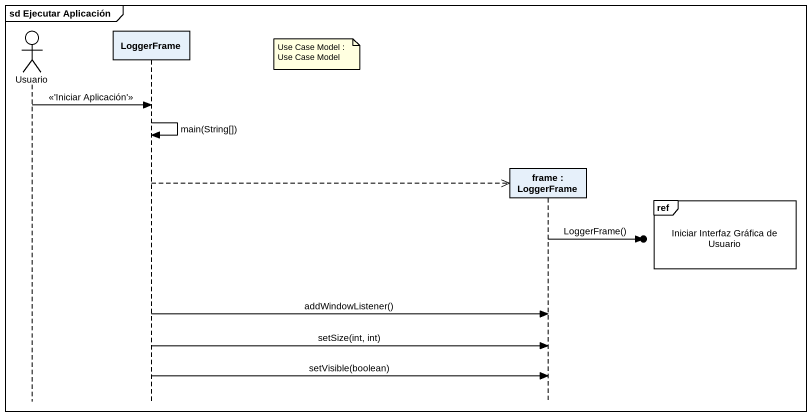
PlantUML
@startuml
mainframe sd Ejecutar Aplicación
hide footbox
actor Usuario
participant LoggerFrame
participant "frame : LoggerFrame" as frame_

note right of LoggerFrame : Use Case Model : Use Case Model
Usuario -> LoggerFrame : <<'Iniciar Aplicación'>>
LoggerFrame -> LoggerFrame : main(String[])
LoggerFrame -->> frame_ **
ref over frame_ : Iniciar Interfaz Gráfica de Usuario
frame_ ->o] : LoggerFrame()
LoggerFrame -> frame_ : addWindowListener()
LoggerFrame -> frame_ : setSize(int, int)
LoggerFrame -> frame_ : setVisible(boolean)
@enduml
